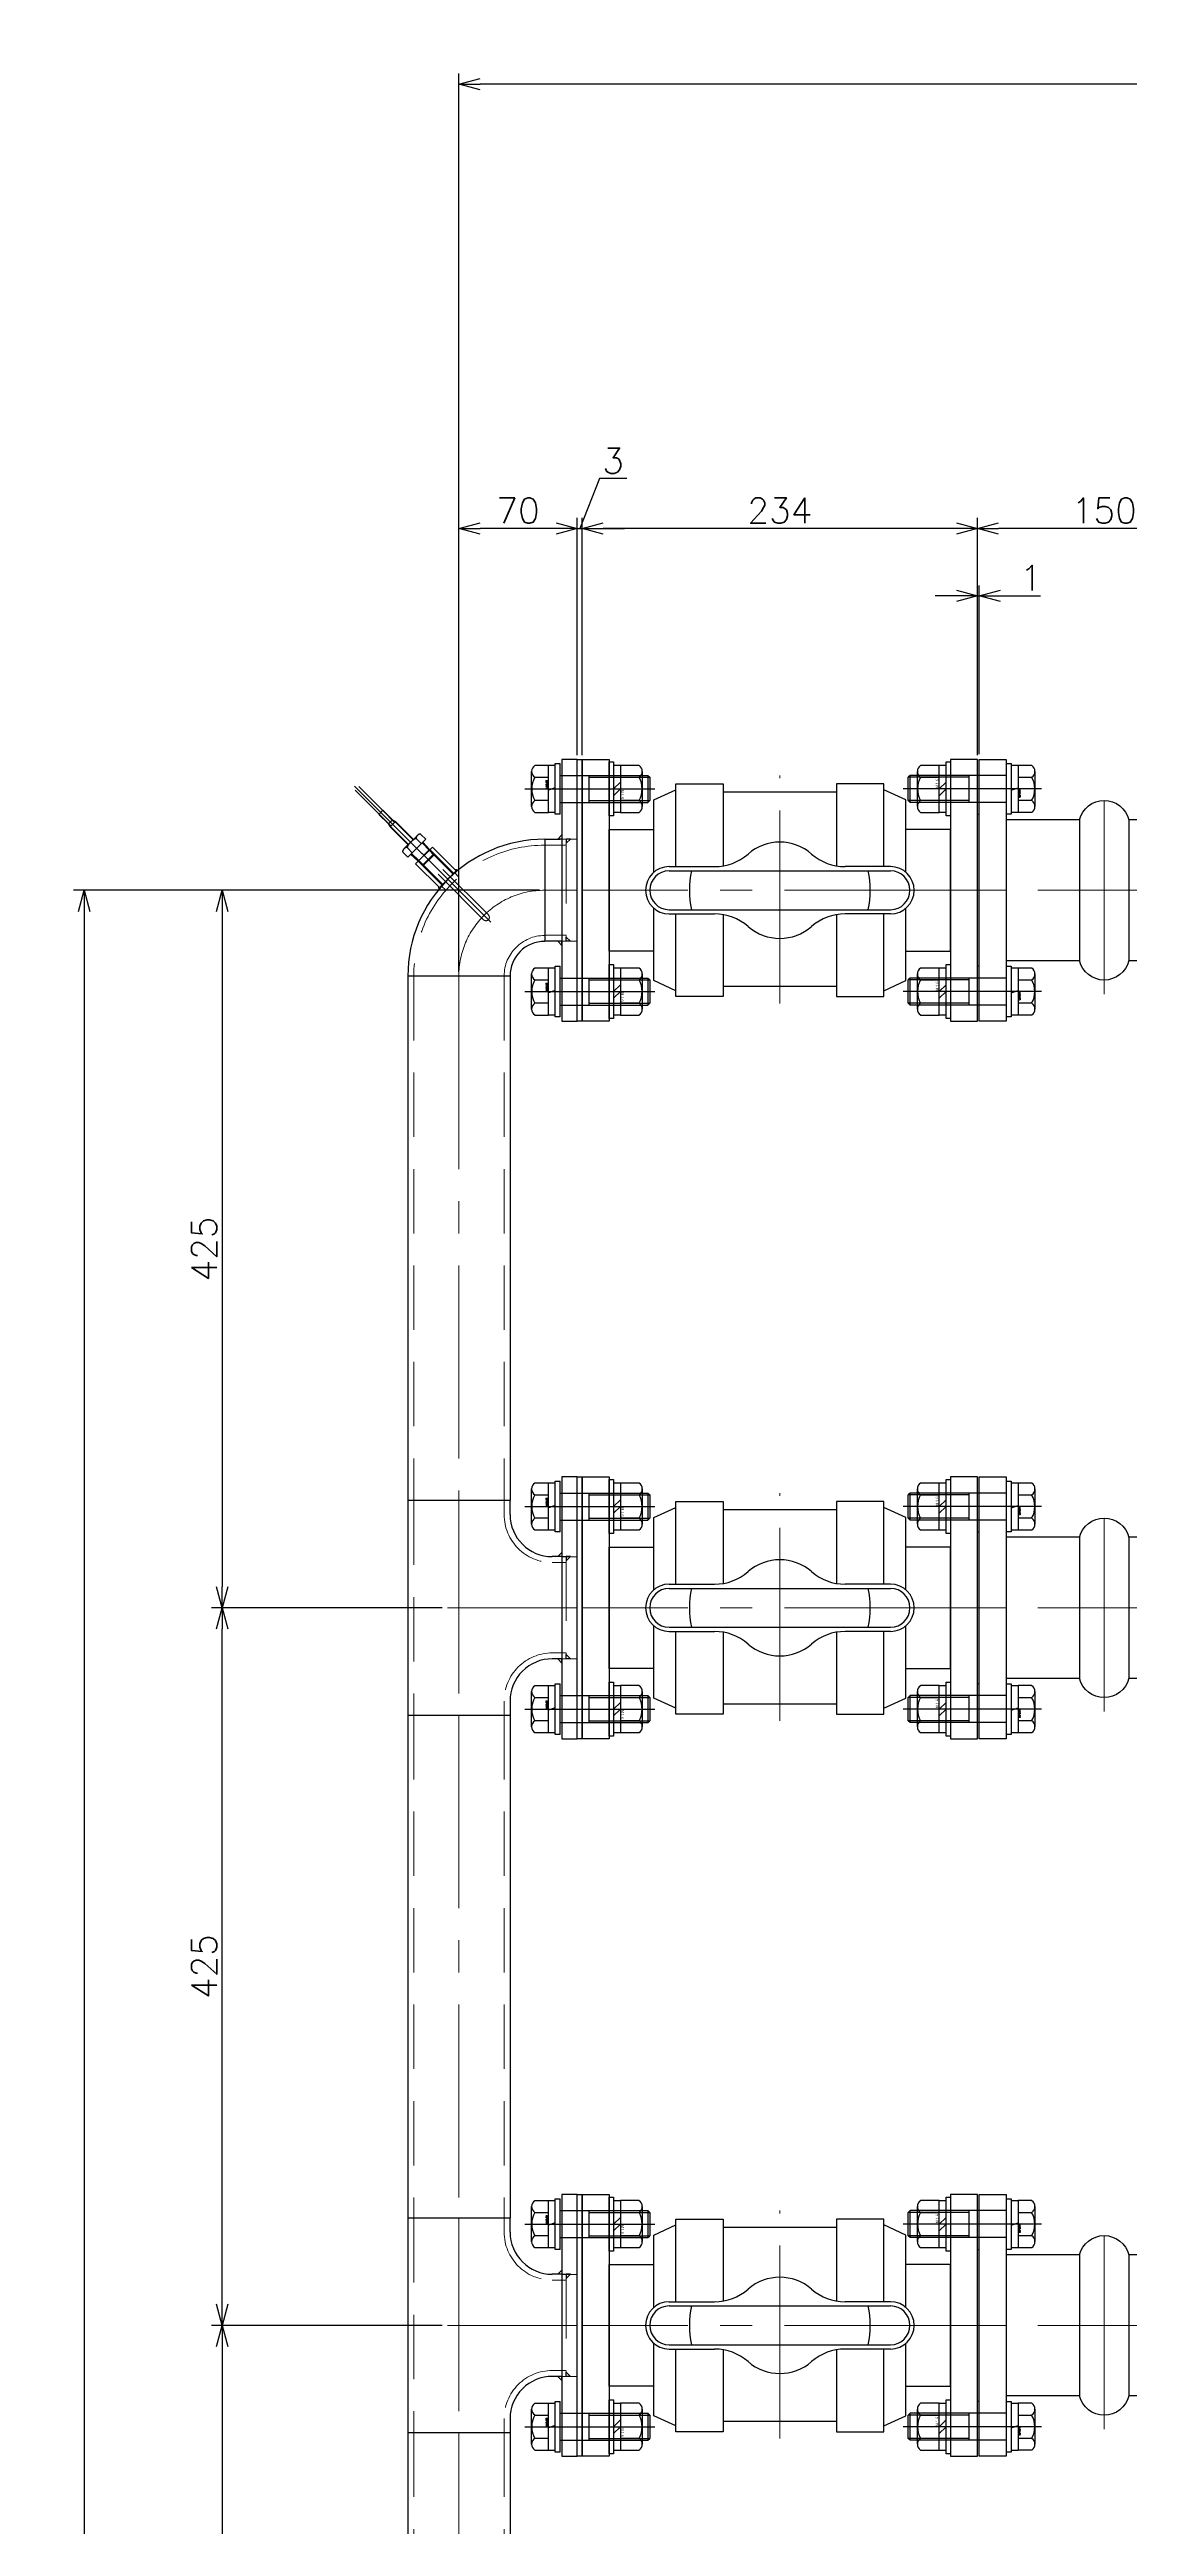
# Model space of a CAD drawing. Header units: millimetres. Extents: x -16130 to 36813, y -8099 to 27484.
# Drawn here: x 15692 to 16331, y 19912 to 21379 of the extents above; entities that cross this region are included whole.
import ezdxf

# ---------------------------------------------------------------- set-up
doc = ezdxf.new("R2010")
doc.units = ezdxf.units.MM
doc.header["$LTSCALE"] = 6
doc.header["$PDMODE"] = 99
doc.header["$PDSIZE"] = 1
doc.linetypes.add('CENTER2', pattern=[28.575, 19.05, -3.175, 3.175, -3.175])
doc.linetypes.add('HIDDEN', pattern=[9.525, 6.35, -3.175])
for name, color, linetype, lineweight in [('04_HIDDEN', 2, 'HIDDEN', 13), ('05_CENTER', 4, 'CENTER2', 13), ('08_DIM', 3, 'Continuous', 13)]:
    doc.layers.add(name, color=color, linetype=linetype, lineweight=lineweight)
doc.layers.add('10_DRAFT', color=8, linetype='Continuous', lineweight=0, plot=False)
doc.styles.add('KANJI0', font='txt.shx', dxfattribs={"width": 0.9, "height": 30, "bigfont": 'bigfont'})
doc.styles.add('KSS_TXT', font='txt.shx', dxfattribs={"bigfont": 'extfont2.shx'})
doc.dimstyles.new('KSS_DIM', dxfattribs={"dimtxt": 3, "dimasz": 2.5, "dimexe": 1.25, "dimexo": 0.625, "dimtad": 1, "dimdsep": 46, "dimtxsty": 'KSS_TXT', "dimblk": 'OPEN30', "dimcen": 0, "dimazin": 2, "dimtfac": 0.75, "dimtmove": 0, "dimatfit": 3, "dimldrblk": 'OPEN30', "dimfxl": 1, "dimtolj": 1, "dimarcsym": 0})

# ---------------------------------------------------------------- blocks, each defined once
blk = doc.blocks.new('ボールバルブ21α型-10K-50mmb_1_1')
at = {"color": 0}
for p, q in [((-234, -77.5), (-234, 77.5)), ((-234, 77.5), (-218, 77.5)), ((-218, 77.5), (-218, -77.5)), ((-16, 77.5), (-16, -77.5)), ((0, 77.5), (-16, 77.5)), ((0, -77.5), (0, 77.5)), ((-191.5, 53.5), (-178.5, 59.5)), ((-178.5, 63), (-150.5, 63)), ((-178.5, 14), (-178.5, 63)), ((-150.5, 63), (-150.5, 14.4)), ((-55.5, 63), (-83.5, 63)), ((-83.5, 63), (-83.5, 14.4)), ((-55.5, 14), (-55.5, 63)), ((-42.5, 53.5), (-55.5, 59.5)), ((-191.5, 10.7), (-191.5, 53.5)), ((-83.5, 58), (-150.5, 58)), ((-42.5, 10.7), (-42.5, 53.5)), ((-218, 36), (-191.5, 36)), ((-218, -36), (-218, 36)), ((-16, 36), (-42.5, 36)), ((-16, -36), (-16, 36)), ((-182.5, 14), (-155.6, 14)), ((-182.5, 11.5), (-51.5, 11.5)), ((-51.5, 14), (-78.4, 14)), ((-191.5, -53.5), (-191.5, -10.7)), ((-182.5, -11.5), (-51.5, -11.5)), ((-182.5, -14), (-155.6, -14)), ((-178.5, -63), (-178.5, -14)), ((-150.5, -14.4), (-150.5, -63)), ((-83.5, -14.4), (-83.5, -63)), ((-51.5, -14), (-78.4, -14)), ((-55.5, -63), (-55.5, -14)), ((-42.5, -53.5), (-42.5, -10.7)), ((-191.5, -36), (-218, -36)), ((-42.5, -36), (-16, -36)), ((-178.5, -59.5), (-191.5, -53.5)), ((-83.5, -57), (-150.5, -57)), ((-55.5, -59.5), (-42.5, -53.5)), ((-150.5, -63), (-178.5, -63)), ((-83.5, -63), (-55.5, -63)), ((-218, -77.5), (-234, -77.5)), ((-16, -77.5), (0, -77.5))]:
    blk.add_line(p, q, dxfattribs=at)
for centre, radius, start, end in [((-155.6, 44), 30, 270, 311.2242), ((-117, 0), 28.5, 48.7758, 131.2242), ((-78.4, 44), 30, 228.7758, 270), ((-182.5, 0), 14, 90, 270), ((-182.5, 0), 11.5, 90, 270), ((-117, 0), 53.5, 167.5872, 192.4128), ((-117, 0), 53.5, 347.5872, 12.4128), ((-51.5, 0), 14, 270, 90), ((-51.5, 0), 11.5, 270, 90), ((-155.6, -44), 30, 48.7758, 90), ((-78.4, -44), 30, 90, 131.2242), ((-117, 0), 28.5, 228.7758, 311.2242)]:
    blk.add_arc(centre, radius, start, end, dxfattribs=at)
at = {"layer": '05_CENTER', "color": 0}
for p, q in [((-243.5, 60), (-208.7, 60)), ((-117, -67), (-117, 68)), ((9.5, 60), (-25.3, 60)), ((0, 0), (-234, 0)), ((-243.5, -60), (-208.7, -60)), ((9.5, -60), (-25.3, -60))]:
    blk.add_line(p, q, dxfattribs=at)
blk = doc.blocks.new('M16Nza_1_1_1_1')
at = {"color": 0}
for p, q in [((-13.9, 17.7), (-13.9, 6.6)), ((-10.4, 19.6), (10.4, 19.6)), ((-6.9, 6.6), (-6.9, 17.7)), ((6.9, 17.7), (6.9, 6.6)), ((13.9, 6.6), (13.9, 17.7)), ((-14, 2.6), (-14, 6.6)), ((-14, 6.6), (14, 6.6)), ((-4, 6.6), (0, 2.6)), ((0, 6.6), (4, 2.6)), ((14, 6.6), (14, 2.6))]:
    blk.add_line(p, q, dxfattribs=at)
at = {"color": 0, "linetype": 'CENTER2'}
blk.add_line((0, 0), (0, 19.6), dxfattribs=at)
at = {"color": 0}
blk.add_lwpolyline([(-16, 2.6), (16, 2.6), (16, 0), (-16, 0)], close=True, dxfattribs=at)
for centre, radius, start, end in [((-10.4, 15.4), 4.16, 33.626, 146.374), ((0, 5.7), 13.8, 60, 120), ((10.4, 15.4), 4.16, 33.626, 146.374)]:
    blk.add_arc(centre, radius, start, end, dxfattribs=at)
at = {"layer": '10_DRAFT', "style": 'KANJI0', "width": 0.82}
blk.add_text('Ｍ１６', height=1.71, dxfattribs=at).set_placement((0.4, 6.8))
blk = doc.blocks.new('A$C5136444F_1_1_1_1')
at = {"color": 0}
for p, q in [((-13.9, 15.1), (-13.9, 7)), ((-10.4, 17), (10.4, 17)), ((-6.9, 7), (-6.9, 15.1)), ((6.9, 15.1), (6.9, 7)), ((13.8, 7), (13.8, 15.1)), ((-15, 0), (-15, 3)), ((-15, 3), (15, 3)), ((-15, 0), (15, 0)), ((-14, 3), (-14, 7)), ((-14, 7), (14, 7)), ((-8, 0), (-8, -51.9)), ((0.7, 3), (-0.7, 7)), ((8, 0), (8, -51.9)), ((14, 7), (14, 3)), ((15, 3), (15, 0)), ((8, -17), (-8, -17)), ((-6.9, -17), (-6.9, -53)), ((6.9, -17), (6.9, -53)), ((8, -51.9), (-8, -51.9)), ((-8, -51.9), (-6.9, -53)), ((6.9, -53), (-6.9, -53)), ((8, -51.9), (6.9, -53))]:
    blk.add_line(p, q, dxfattribs=at)
at = {"color": 0, "linetype": 'CENTER2'}
blk.add_line((0, 20.9), (0, -56), dxfattribs=at)
at = {"color": 0}
for centre, radius, start, end in [((-10.4, 12.8), 4.16, 33.626, 146.374), ((0, 3.1), 13.8, 60, 120), ((10.4, 12.8), 4.16, 33.626, 146.374)]:
    blk.add_arc(centre, radius, start, end, dxfattribs=at)
at = {"layer": '10_DRAFT', "style": 'KANJI0', "width": 0.82}
blk.add_text('M16x60', height=1, dxfattribs=at).set_placement((0.4, 7.5))
blk = doc.blocks.new('A$C598F6B99_1_1_1')
at = {"color": 0}
for p, q in [((-13.9, 15.1), (-13.9, 7)), ((-10.4, 17), (10.4, 17)), ((-6.9, 7), (-6.9, 15.1)), ((6.9, 15.1), (6.9, 7)), ((13.8, 7), (13.8, 15.1)), ((-15, 0), (-15, 3)), ((-15, 3), (15, 3)), ((-15, 0), (15, 0)), ((-14, 3), (-14, 7)), ((-14, 7), (14, 7)), ((-8, 0), (-8, -56.9)), ((0.7, 3), (-0.7, 7)), ((8, 0), (8, -56.9)), ((14, 7), (14, 3)), ((15, 3), (15, 0)), ((8, -22), (-8, -22)), ((-6.9, -22), (-6.9, -58)), ((6.9, -22), (6.9, -58)), ((8, -56.9), (-8, -56.9)), ((-8, -56.9), (-6.9, -58)), ((6.9, -58), (-6.9, -58)), ((8, -56.9), (6.9, -58))]:
    blk.add_line(p, q, dxfattribs=at)
at = {"color": 0, "linetype": 'CENTER2'}
blk.add_line((0, 20.9), (0, -61), dxfattribs=at)
at = {"color": 0}
for centre, radius, start, end in [((-10.4, 12.8), 4.16, 33.626, 146.374), ((0, 3.1), 13.8, 60, 120), ((10.4, 12.8), 4.16, 33.626, 146.374)]:
    blk.add_arc(centre, radius, start, end, dxfattribs=at)
at = {"layer": '10_DRAFT', "style": 'KANJI0', "width": 0.82}
blk.add_text('M16x65', height=1, dxfattribs=at).set_placement((0.4, 7.5))
blk = doc.blocks.new('A$C537B403B_1_1_1')
at = {"color": 0}
for p, q in [((-150, -45), (-150, 45)), ((-150, 45), (-149, 45)), ((0, 45), (-1, 45)), ((0, -45), (0, 45)), ((-133, 41.8), (-89.6, 41.8)), ((-89.6, 41.8), (-89.6, -41.8)), ((-60.4, 41.8), (-60.4, -41.8)), ((-60.4, 41.8), (-17, 41.8)), ((-133, -41.8), (-89.6, -41.8)), ((-60.4, -41.8), (-17, -41.8)), ((-149, -45), (-150, -45)), ((-1, -45), (0, -45))]:
    blk.add_line(p, q, dxfattribs=at)
for points in [[(-133, 77.5), (-149, 77.5), (-149, -77.5), (-133, -77.5)], [(-1, 77.5), (-17, 77.5), (-17, -77.5), (-1, -77.5)]]:
    blk.add_lwpolyline(points, close=True, dxfattribs=at)
for centre, start, end in [((-75, 38.2), 13.4934, 166.5066), ((-75, -38.2), 193.4934, 346.5066)]:
    blk.add_arc(centre, 15, start, end, dxfattribs=at)
at = {"layer": '05_CENTER'}
for p, q in [((-123.8, 60), (-158, 60)), ((-75, -61.5), (-75, 61.5)), ((8.2, 60), (-26, 60)), ((-150, 0), (0, 0)), ((-123.8, -60), (-158, -60)), ((8.2, -60), (-26, -60))]:
    blk.add_line(p, q, dxfattribs=at)
blk = doc.blocks.new('A$C5957702E_1_1')
at = {"color": 3}
blk.add_lwpolyline([(-890, -71.5), (-887, -71.5), (-887, -226.5), (-890, -226.5)], close=True, dxfattribs=at)
blk.add_lwpolyline([(-890, -71.5), (-887, -71.5), (-887, -226.5), (-890, -226.5)], close=True, dxfattribs=at)
at = {"color": 4}
blk.add_blockref('ボールバルブ21α型-10K-50mmb_1_1', (-653, -149), dxfattribs=at)
for name, p, rotation in [('M16Nza_1_1_1_1', (-871, -89), 270), ('M16Nza_1_1_1_1', (-669, -89), 90), ('A$C5136444F_1_1_1_1', (-900, -89), 90), ('A$C598F6B99_1_1_1', (-636, -89), 270), ('A$C5136444F_1_1_1_1', (-900, -209), 90), ('M16Nza_1_1_1_1', (-871, -209), 270), ('A$C598F6B99_1_1_1', (-636, -209), 270), ('M16Nza_1_1_1_1', (-669, -209), 90)]:
    blk.add_blockref(name, p, dxfattribs=dict(rotation=rotation))
at = {"color": 4, "xscale": -1}
blk.add_blockref('A$C537B403B_1_1_1', (-653, -149), dxfattribs=at)
blk = doc.blocks.new('A$C26503DA7_1_1')
at = {"color": 0}
for p, q in [((-93.8, 60), (-93.8, 55.3)), ((-33.3, 60), (-33.3, 55.3)), ((-127, 30.3), (-127, -30.2)), ((-118.8, 30.3), (-127, 30.3)), ((-8.3, 30.3), (0, 30.3)), ((0, -30.2), (0, 30.3)), ((-127, -30.2), (0, -30.2))]:
    blk.add_line(p, q, dxfattribs=at)
for centre, start, end in [((-118.8, 55.3), 270, 0), ((-8.3, 55.3), 180, 270)]:
    blk.add_arc(centre, 25, start, end, dxfattribs=at)
at = {"layer": '04_HIDDEN'}
for p, q in [((-93.8, 63.5), (-33.3, 63.5)), ((-90.3, 63.5), (-90.3, 55.3)), ((-36.8, 63.5), (-36.8, 55.3)), ((-118.8, 26.8), (-127, 26.8)), ((-8.3, 26.8), (0, 26.8)), ((-127, -26.7), (0, -26.7))]:
    blk.add_line(p, q, dxfattribs=at)
for centre, start, end in [((-118.8, 55.3), 270, 0), ((-8.3, 55.3), 180, 270)]:
    blk.add_arc(centre, 28.5, start, end, dxfattribs=at)
at = {"layer": '05_CENTER'}
for p, q in [((-63.5, 63.5), (-63.5, -6.8)), ((-127, 0), (0, 0))]:
    blk.add_line(p, q, dxfattribs=at)
at = {"layer": '10_DRAFT'}
for p, q in [((-93.8, 60), (-93.8, 63.5)), ((-33.3, 60), (-33.3, 63.5))]:
    blk.add_line(p, q, dxfattribs=at)
blk = doc.blocks.new('A$C321C7B51_1_1')
at = {"color": 0}
blk.add_lwpolyline([(10, 77.5), (1, 77.5), (1, -77.5), (10, -77.5)], close=True, dxfattribs=at)
at = {"layer": '04_HIDDEN'}
for p, q in [((10, 30.2), (1, 30.2)), ((10, -30.2), (1, -30.2))]:
    blk.add_line(p, q, dxfattribs=at)
at = {"layer": '05_CENTER'}
for p, q in [((-7.5, 60), (18.3, 60)), ((10, 0), (1, 0)), ((-7.5, -60), (18.3, -60))]:
    blk.add_line(p, q, dxfattribs=at)
blk = doc.blocks.new('A$C064419DC_1_1')
at = {"color": 0}
for p, q in [((0, 30.2), (0, -30.2)), ((-20.5, -50.8), (-81.1, -50.8))]:
    blk.add_line(p, q, dxfattribs=at)
for radius in [81, 20.5]:
    blk.add_arc((0, -50.8), radius, 90, 180, dxfattribs=at)
at = {"layer": '04_HIDDEN'}
for radius in [77.5, 24]:
    blk.add_arc((0, -50.8), radius, 90, 180, dxfattribs=at)
at = {"layer": '05_CENTER'}
blk.add_arc((0, -50.8), 50.8, 90, 180, dxfattribs=at)
blk = doc.blocks.new('A$C73CF5400_1_1')
at = {"color": 0}
blk.add_lwpolyline([(-7, 0), (7, 0), (7, -20), (-7, -20)], close=True, dxfattribs=at)
at = {"layer": '04_HIDDEN'}
for p, q in [((-5.5, 3.7), (-5.5, 0.2)), ((-4.9, 0), (-4.9, -20)), ((-4.3, 0), (-4.3, -20)), ((4.3, 0), (4.3, -20)), ((4.9, 0), (4.9, -20)), ((5.5, 3.7), (5.5, 0.2))]:
    blk.add_line(p, q, dxfattribs=at)
at = {"layer": '05_CENTER'}
blk.add_line((0, -21.6), (0, 4.4), dxfattribs=at)
blk = doc.blocks.new('A$C211D4FE4_1_1')
for p, q in [((-19.2, 76.3), (-10, 76.3)), ((-10, 15.8), (-19.2, 15.8))]:
    blk.add_line(p, q)
at = {"color": 0}
for p, q in [((-100.3, -4.8), (-100.3, -315.5)), ((-39.7, -4.8), (-39.7, -315.5)), ((-100.3, -442.5), (-100.3, -740.5)), ((-39.7, -442.5), (-39.7, -740.5)), ((-100.3, -867.5), (-100.3, -1165.5)), ((-39.7, -867.5), (-39.7, -1165.5))]:
    blk.add_line(p, q, dxfattribs=at)
at = {"color": 3}
for points in [[(-9, 76.3), (-11.5, 76.3), (-11.5, 76.3), (-9, 78.8)], [(-6.5, 76.3), (-6.5, 73.8), (-6.5, 73.8), (-4, 76.3)], [(-9, 15.8), (-11.5, 15.8), (-11.5, 15.8), (-9, 13.3)], [(-6.5, 15.8), (-6.5, 18.3), (-6.5, 18.3), (-4, 15.8)], [(-9, -348.7), (-11.5, -348.7), (-11.5, -348.7), (-9, -346.2)], [(-6.5, -348.7), (-6.5, -351.2), (-6.5, -351.2), (-4, -348.7)], [(-9, -409.2), (-11.5, -409.2), (-11.5, -409.2), (-9, -411.7)], [(-6.5, -409.2), (-6.5, -406.7), (-6.5, -406.7), (-4, -409.2)], [(-9, -773.7), (-11.5, -773.7), (-11.5, -773.7), (-9, -771.2)], [(-6.5, -773.7), (-6.5, -776.2), (-6.5, -776.2), (-4, -773.7)], [(-9, -834.2), (-11.5, -834.2), (-11.5, -834.2), (-9, -836.7)], [(-6.5, -834.2), (-6.5, -831.7), (-6.5, -831.7), (-4, -834.2)]]:
    blk.add_lwpolyline(points, close=True, dxfattribs=at)
for centre, start, end in [((-79.5, 47.7), 169.6488, 204.65), ((-71.7, 55.5), 65.35, 100.3512)]:
    blk.add_arc(centre, 2.61, start, end, dxfattribs=at)
at = {"layer": '04_HIDDEN'}
for p, q in [((-6.5, 76.3), (-6.5, 15.8)), ((-19.2, 72.8), (-6.5, 72.8)), ((-19.2, 19.3), (-6.5, 19.3)), ((-96.7, -4.8), (-96.7, -315.5)), ((-43.2, -4.8), (-43.2, -315.5)), ((-96.7, -442.5), (-96.7, -740.5)), ((-43.2, -442.5), (-43.2, -740.5)), ((-96.7, -867.5), (-96.7, -1165.5)), ((-43.2, -867.5), (-43.2, -1165.5))]:
    blk.add_line(p, q, dxfattribs=at)
at = {"layer": '05_CENTER'}
for p, q in [((-19.2, 46), (-6.5, 46)), ((-70, -4.8), (-70, -315.5)), ((-70, -442.5), (-70, -740.5)), ((-70, -867.5), (-70, -1165.5))]:
    blk.add_line(p, q, dxfattribs=at)
for name, p in [('A$C321C7B51_1_1', (-10, 46)), ('A$C064419DC_1_1', (-19.2, 46)), ('A$C321C7B51_1_1', (-10, -379)), ('A$C321C7B51_1_1', (-10, -804))]:
    blk.add_blockref(name, p)
for name, p, rotation in [('A$C73CF5400_1_1', (-76.5, 52.5), 225), ('A$C26503DA7_1_1', (-70, -442.5), 270), ('A$C26503DA7_1_1', (-70, -867.5), 270)]:
    blk.add_blockref(name, p, dxfattribs=dict(rotation=rotation))
blk = doc.blocks.new('HTK1611a_1_1')
at = {"color": 0}
for p, q in [((6, 5.1), (0, 4.8)), ((0, 4.3), (6, 4.5)), ((6, 7.5), (6, -7.5)), ((6, 7.5), (10, 7.5)), ((10, 3.8), (6, 3.8)), ((10.1, 7.5), (10, 7.5)), ((10, 3.8), (10.1, 3.8)), ((10.1, 3.7), (10, 3.8)), ((10.2, 7.5), (10.1, 7.5)), ((10.1, 7.5), (10.1, 7.5)), ((10.1, 3.8), (10.1, 3.8)), ((10.1, 3.8), (10.2, 3.8)), ((10.2, 3.7), (10.1, 3.7)), ((10.1, 3.7), (10.1, 3.7)), ((10.3, 7.4), (10.2, 7.5)), ((10.2, 7.5), (10.2, 7.5)), ((10.2, 7.5), (10.2, 7.5)), ((10.2, 3.8), (10.2, 3.8)), ((10.2, 3.8), (10.2, 3.8)), ((10.2, 3.8), (10.3, 3.8)), ((10.3, 3.6), (10.2, 3.7)), ((10.2, 3.7), (10.2, 3.7)), ((10.2, 3.7), (10.2, 3.7)), ((10.4, 7.4), (10.3, 7.4)), ((10.3, 7.4), (10.3, 7.4)), ((10.3, 3.8), (10.4, 3.9)), ((10.3, 3.8), (10.3, 3.8)), ((10.4, 3.5), (10.3, 3.6)), ((10.3, 3.6), (10.3, 3.6)), ((10.5, 7.3), (10.4, 7.4)), ((10.4, 7.4), (10.4, 7.4)), ((10.4, 3.9), (10.4, 3.9)), ((10.4, 3.9), (10.5, 3.9)), ((10.5, 3.4), (10.4, 3.5)), ((10.4, 3.5), (10.4, 3.5)), ((10.6, 7.2), (10.5, 7.3)), ((10.5, 7.3), (10.5, 7.3)), ((10.5, 7.3), (10.5, 7.3)), ((10.5, 3.9), (10.5, 4)), ((10.5, 4), (10.5, 4)), ((10.5, 4), (10.6, 4)), ((10.5, 3.3), (10.5, 3.4)), ((10.6, 3.2), (10.5, 3.3)), ((10.5, 3.3), (10.5, 3.3)), ((10.6, 7.1), (10.6, 7.2)), ((10.6, 7.2), (10.6, 7.2)), ((10.7, 7.1), (10.6, 7.1)), ((10.6, 4.1), (10.7, 4.2)), ((10.6, 4), (10.6, 4.1)), ((10.6, 4.1), (10.6, 4.1)), ((10.6, 3.1), (10.6, 3.2)), ((10.6, 3), (10.6, 3.1)), ((10.7, 2.9), (10.6, 3)), ((10.7, 7), (10.7, 7.1)), ((10.8, 6.9), (10.7, 7)), ((10.7, 7), (10.7, 7)), ((10.7, 4.3), (10.8, 4.4)), ((10.7, 4.2), (10.7, 4.3)), ((10.7, 4.2), (10.7, 4.2)), ((10.7, 2.8), (10.7, 2.9)), ((10.7, 2.7), (10.7, 2.8)), ((10.8, 2.5), (10.7, 2.7)), ((10.8, 6.8), (10.8, 6.9)), ((10.8, 6.7), (10.8, 6.8)), ((10.8, 6.8), (10.8, 6.8)), ((10.9, 6.6), (10.8, 6.7)), ((10.8, 4.5), (10.8, 4.6)), ((10.8, 4.6), (10.9, 4.6)), ((10.8, 4.4), (10.8, 4.5)), ((10.8, 4.4), (10.8, 4.4)), ((10.8, 2.4), (10.8, 2.5)), ((10.8, 2.3), (10.8, 2.4)), ((10.8, 2.2), (10.8, 2.3)), ((10.9, 2), (10.8, 2.2)), ((10.9, 6.5), (10.9, 6.6)), ((10.9, 6.6), (10.9, 6.6)), ((10.9, 6.4), (10.9, 6.5)), ((11, 6.3), (10.9, 6.4)), ((10.9, 4.8), (11, 4.9)), ((10.9, 4.7), (10.9, 4.8)), ((10.9, 4.8), (10.9, 4.8)), ((10.9, 4.6), (10.9, 4.7)), ((10.9, 1.9), (10.9, 2)), ((10.9, 1.7), (10.9, 1.9)), ((10.9, 1.6), (10.9, 1.7)), ((11, 1.4), (10.9, 1.6)), ((11, 6.2), (11, 6.3)), ((11, 6.3), (11, 6.3)), ((11, 6.1), (11, 6.2)), ((11, 6), (11, 6.1)), ((11, 5.9), (11, 6)), ((11, 6), (11, 6)), ((11, 5.8), (11, 5.9)), ((11, 5.7), (11, 5.8)), ((11, 5.6), (11, 5.7)), ((11, 5.7), (11, -5.6)), ((11, 5.5), (11, 5.6)), ((11, 5.4), (11, 5.5)), ((11, 5.5), (11, 5.5)), ((11, 5.3), (11, 5.4)), ((11, 5.2), (11, 5.3)), ((11, 5.1), (11, 5.2)), ((11, 5), (11, 5.1)), ((11, 5.1), (11, 5.1)), ((11, 4.9), (11, 5)), ((11, 2.2), (26, 2.2)), ((11, 1.3), (11, 1.4)), ((11, 1.1), (11, 1.3)), ((11, 1), (11, 1.1)), ((11, 0.8), (11, 1)), ((11, 0.7), (11, 0.8)), ((11, 0.5), (11, 0.7)), ((11, 0.3), (11, 0.5)), ((11, 0.2), (11, 0.3)), ((11, 0), (11, 0.2)), ((11, -0.2), (11, 0)), ((26, 2.2), (28, 1.7)), ((28, 1.7), (36, 1.7)), ((28, 1.7), (28, -1.7)), ((36, 1.7), (36, -1.7)), ((36, 1.5), (56, 1.5)), ((0, -4.3), (6, -4.5)), ((0, -4.8), (6, -5.1)), ((10, -3.8), (6, -3.8)), ((6, -7.5), (10, -7.5)), ((10, -3.8), (10.1, -3.7)), ((10.1, -3.8), (10, -3.8)), ((10, -7.5), (10.1, -7.5)), ((10.1, -3.7), (10.1, -3.7)), ((10.1, -3.7), (10.2, -3.7)), ((10.2, -3.8), (10.1, -3.8)), ((10.1, -3.8), (10.1, -3.8)), ((10.1, -7.5), (10.1, -7.5)), ((10.1, -7.5), (10.2, -7.5)), ((10.2, -3.7), (10.3, -3.6)), ((10.2, -3.7), (10.2, -3.7)), ((10.2, -3.7), (10.2, -3.7)), ((10.3, -3.8), (10.2, -3.8)), ((10.2, -3.8), (10.2, -3.8)), ((10.2, -3.8), (10.2, -3.8)), ((10.2, -7.5), (10.3, -7.4)), ((10.2, -7.5), (10.2, -7.5)), ((10.2, -7.5), (10.2, -7.5)), ((10.3, -3.6), (10.4, -3.5)), ((10.3, -3.6), (10.3, -3.6)), ((10.4, -3.9), (10.3, -3.8)), ((10.3, -3.8), (10.3, -3.8)), ((10.3, -7.4), (10.3, -7.4)), ((10.3, -7.4), (10.4, -7.4)), ((10.4, -3.5), (10.5, -3.4)), ((10.4, -3.5), (10.4, -3.5)), ((10.5, -3.9), (10.4, -3.9)), ((10.4, -3.9), (10.4, -3.9)), ((10.4, -7.4), (10.5, -7.3)), ((10.4, -7.4), (10.4, -7.4)), ((10.5, -3.3), (10.5, -3.2)), ((10.5, -3.2), (10.6, -3.2)), ((10.5, -3.4), (10.5, -3.3)), ((10.5, -4), (10.5, -3.9)), ((10.6, -4), (10.5, -4)), ((10.5, -4), (10.5, -4)), ((10.5, -7.3), (10.6, -7.2)), ((10.5, -7.3), (10.5, -7.3)), ((10.5, -7.3), (10.5, -7.3)), ((10.6, -3), (10.7, -2.9)), ((10.6, -3.1), (10.6, -3)), ((10.6, -3.2), (10.6, -3.1)), ((10.6, -4.1), (10.6, -4)), ((10.7, -4.2), (10.6, -4.1)), ((10.6, -4.1), (10.6, -4.1)), ((10.6, -7.2), (10.6, -7.1)), ((10.6, -7.1), (10.7, -7.1)), ((10.6, -7.2), (10.6, -7.2)), ((10.7, -2.7), (10.8, -2.5)), ((10.7, -2.8), (10.7, -2.7)), ((10.7, -2.9), (10.7, -2.8)), ((10.7, -4.3), (10.7, -4.2)), ((10.7, -4.2), (10.7, -4.2)), ((10.8, -4.4), (10.7, -4.3)), ((10.7, -7), (10.8, -6.9)), ((10.7, -7.1), (10.7, -7)), ((10.7, -7), (10.7, -7)), ((10.8, -2.2), (10.9, -2)), ((10.8, -2.3), (10.8, -2.2)), ((10.8, -2.4), (10.8, -2.3)), ((10.8, -2.5), (10.8, -2.4)), ((10.8, -4.5), (10.8, -4.4)), ((10.8, -4.4), (10.8, -4.4)), ((10.8, -4.6), (10.8, -4.5)), ((10.9, -4.6), (10.8, -4.6)), ((10.8, -6.7), (10.9, -6.6)), ((10.8, -6.8), (10.8, -6.7)), ((10.8, -6.9), (10.8, -6.8)), ((10.8, -6.8), (10.8, -6.8)), ((10.9, -1.6), (11, -1.4)), ((10.9, -1.7), (10.9, -1.6)), ((10.9, -1.9), (10.9, -1.7)), ((10.9, -2), (10.9, -1.9)), ((10.9, -4.7), (10.9, -4.6)), ((10.9, -4.8), (10.9, -4.7)), ((11, -4.9), (10.9, -4.8)), ((10.9, -4.8), (10.9, -4.8)), ((10.9, -6.4), (11, -6.3)), ((10.9, -6.5), (10.9, -6.4)), ((10.9, -6.6), (10.9, -6.5)), ((10.9, -6.6), (10.9, -6.6)), ((11, -0.3), (11, -0.2)), ((11, -0.5), (11, -0.3)), ((11, -0.7), (11, -0.5)), ((11, -0.8), (11, -0.7)), ((11, -1), (11, -0.8)), ((11, -1.1), (11, -1)), ((11, -1.3), (11, -1.1)), ((11, -1.4), (11, -1.3)), ((26, -2.2), (11, -2.2)), ((11, -5), (11, -4.9)), ((11, -5.1), (11, -5)), ((11, -5.2), (11, -5.1)), ((11, -5.1), (11, -5.1)), ((11, -5.3), (11, -5.2)), ((11, -5.4), (11, -5.3)), ((11, -5.5), (11, -5.4)), ((11, -5.6), (11, -5.5)), ((11, -5.5), (11, -5.5)), ((11, -5.7), (11, -5.6)), ((11, -5.8), (11, -5.7)), ((11, -5.9), (11, -5.8)), ((11, -6), (11, -5.9)), ((11, -6.1), (11, -6)), ((11, -6), (11, -6)), ((11, -6.2), (11, -6.1)), ((11, -6.3), (11, -6.2)), ((11, -6.3), (11, -6.3)), ((28, -1.7), (26, -2.2)), ((36, -1.7), (28, -1.7)), ((36, -1.5), (56, -1.5))]:
    blk.add_line(p, q, dxfattribs=at)
at = {"layer": '04_HIDDEN', "color": 0}
for p, q in [((-52, 2), (-4, 2)), ((-3.5, 4.7), (-4, 4.2)), ((-4, 4.2), (0, 4.3)), ((-4, 4.2), (-4, -4.2)), ((0, 4.8), (-3.5, 4.7)), ((-3.5, 4.7), (-3.5, -4.7)), ((11, 2), (26, 2)), ((26, 2), (26, -2)), ((26, 1.5), (36, 1.5)), ((-52, -2), (-4, -2)), ((-4, -4.2), (-3.5, -4.7)), ((-4, -4.2), (0, -4.3)), ((-3.5, -4.7), (0, -4.8)), ((11, -2), (26, -2)), ((26, -1.5), (36, -1.5))]:
    blk.add_line(p, q, dxfattribs=at)
blk.add_arc((-52, 0), 2, 90, 270, dxfattribs=at)
at = {"layer": '05_CENTER', "color": 0}
blk.add_line((-56, 0), (58, 0), dxfattribs=at)
at = {"layer": '10_DRAFT'}
blk.add_line((0, 4.8), (0, -4.8), dxfattribs=at)
blk = doc.blocks.new('A$C79C60784_1_1')
blk.add_blockref('A$C211D4FE4_1_1', (0, 1700))
at = {"color": 4, "rotation": 135.0000005118355}
blk.add_blockref('HTK1611a_1_1', (-90.7, 1766.7), dxfattribs=at)
blk = doc.blocks.new('_Open30')
at = {"color": 0, "linetype": 'ByBlock', "lineweight": -2}
for p, q in [((-1, 0.27), (0, 0)), ((0, 0), (-1, -0.27)), ((0, 0), (-1, 0))]:
    blk.add_line(p, q, dxfattribs=at)
blk = doc.blocks.new('*D1976')
at = {"layer": '08_DIM', "color": 0, "lineweight": -2, "transparency": 16777216}
for p, q in [((15924.5, 20456.2), (15788, 20456.2)), ((15794.3, 20043.7), (15794.3, 20443.7)), ((15924.5, 20031.2), (15788, 20031.2))]:
    blk.add_line(p, q, dxfattribs=at)
at = {"layer": 'Defpoints', "color": 0, "transparency": 16777216}
for p in [(15794.3, 20456.2), (15927.6, 20456.2), (15927.6, 20031.2)]:
    blk.add_point(p, dxfattribs=at)
at = {"layer": '08_DIM', "color": 0, "lineweight": -2, "transparency": 16777216, "xscale": 12.5, "yscale": 12.5, "zscale": 12.5}
for p, rotation in [((15794.3, 20456.2), 90), ((15794.3, 20031.2), 270)]:
    blk.add_blockref('_Open30', p, dxfattribs=dict(at, rotation=rotation))
at = {"layer": '08_DIM', "color": 0, "transparency": 16777216, "insert": (15783.6, 20243.7), "char_height": 15, "attachment_point": 5, "rotation": 90, "style": 'KSS_TXT'}
blk.add_mtext('\\A1;425', dxfattribs=at)
blk = doc.blocks.new('*D1977')
at = {"layer": '08_DIM', "color": 0, "lineweight": -2, "transparency": 16777216}
for p, q in [((15982.1, 20881.2), (15788, 20881.2)), ((15794.3, 20868.7), (15794.3, 20468.7)), ((15924.5, 20456.2), (15788, 20456.2))]:
    blk.add_line(p, q, dxfattribs=at)
at = {"layer": 'Defpoints', "color": 0, "transparency": 16777216}
for p in [(15985.2, 20881.2), (15794.3, 20456.2), (15927.6, 20456.2)]:
    blk.add_point(p, dxfattribs=at)
at = {"layer": '08_DIM', "color": 0, "lineweight": -2, "transparency": 16777216, "xscale": 12.5, "yscale": 12.5, "zscale": 12.5}
for p, rotation in [((15794.3, 20881.2), 90), ((15794.3, 20456.2), 270)]:
    blk.add_blockref('_Open30', p, dxfattribs=dict(at, rotation=rotation))
at = {"layer": '08_DIM', "color": 0, "transparency": 16777216, "insert": (15783.6, 20668.7), "char_height": 15, "attachment_point": 5, "rotation": 90, "style": 'KSS_TXT'}
blk.add_mtext('\\A1;425', dxfattribs=at)
blk = doc.blocks.new('*D1978')
at = {"layer": '08_DIM', "color": 0, "lineweight": -2, "transparency": 16777216}
for p, q in [((15924.5, 20031.2), (15788, 20031.2)), ((15794.3, 20018.7), (15794.3, 19618.7)), ((15924.5, 19606.2), (15788, 19606.2))]:
    blk.add_line(p, q, dxfattribs=at)
at = {"layer": 'Defpoints', "color": 0, "transparency": 16777216}
for p in [(15927.6, 20031.2), (15794.3, 19606.2), (15927.6, 19606.2)]:
    blk.add_point(p, dxfattribs=at)
at = {"layer": '08_DIM', "color": 0, "lineweight": -2, "transparency": 16777216, "xscale": 12.5, "yscale": 12.5, "zscale": 12.5}
for p, rotation in [((15794.3, 20031.2), 90), ((15794.3, 19606.2), 270)]:
    blk.add_blockref('_Open30', p, dxfattribs=dict(at, rotation=rotation))
at = {"layer": '08_DIM', "color": 0, "transparency": 16777216, "insert": (15783.6, 19818.7), "char_height": 15, "attachment_point": 5, "rotation": 90, "style": 'KSS_TXT'}
blk.add_mtext('\\A1;425', dxfattribs=at)
blk = doc.blocks.new('*D1980')
at = {"layer": '08_DIM', "color": 0, "lineweight": -2, "transparency": 16777216}
for p, q in [((15982.1, 20881.2), (15706.3, 20881.2)), ((15712.6, 20868.7), (15712.6, 18757.7)), ((15801.3, 18745.2), (15706.3, 18745.2))]:
    blk.add_line(p, q, dxfattribs=at)
at = {"layer": 'Defpoints', "color": 0, "transparency": 16777216}
for p in [(15985.2, 20881.2), (15712.6, 18745.2), (15804.4, 18745.2)]:
    blk.add_point(p, dxfattribs=at)
at = {"layer": '08_DIM', "color": 0, "lineweight": -2, "transparency": 16777216, "xscale": 12.5, "yscale": 12.5, "zscale": 12.5}
for p, rotation in [((15712.6, 20881.2), 90), ((15712.6, 18745.2), 270)]:
    blk.add_blockref('_Open30', p, dxfattribs=dict(at, rotation=rotation))
at = {"layer": '08_DIM', "color": 0, "transparency": 16777216, "insert": (15702, 19813.2), "char_height": 15, "attachment_point": 5, "rotation": 90, "style": 'KSS_TXT'}
blk.add_mtext('\\A1;2136', dxfattribs=at)
blk = doc.blocks.new('*D1984')
at = {"layer": '08_DIM', "color": 0, "lineweight": -2, "transparency": 16777216}
for p, q in [((16241.4, 20961.3), (16241.4, 21101.7)), ((16391.4, 20961.3), (16391.4, 21101.7)), ((16378.9, 21095.4), (16253.9, 21095.4))]:
    blk.add_line(p, q, dxfattribs=at)
at = {"layer": 'Defpoints', "color": 0, "transparency": 16777216}
for p in [(16241.4, 21095.4), (16241.4, 20958.2), (16391.4, 20958.2)]:
    blk.add_point(p, dxfattribs=at)
at = {"layer": '08_DIM', "color": 0, "lineweight": -2, "transparency": 16777216, "xscale": 12.5, "yscale": 12.5, "zscale": 12.5, "rotation": 180}
blk.add_blockref('_Open30', (16241.4, 21095.4), dxfattribs=at)
at = {"layer": '08_DIM', "color": 0, "lineweight": -2, "transparency": 16777216, "xscale": 12.5, "yscale": 12.5, "zscale": 12.5}
blk.add_blockref('_Open30', (16391.4, 21095.4), dxfattribs=at)
at = {"layer": '08_DIM', "color": 0, "transparency": 16777216, "insert": (16316.4, 21106.1), "char_height": 15, "attachment_point": 5, "style": 'KSS_TXT'}
blk.add_mtext('\\A1;150', dxfattribs=at)
blk = doc.blocks.new('*D1985')
at = {"layer": '08_DIM', "color": 0, "lineweight": -2, "transparency": 16777216}
for p, q in [((16007.4, 20961.3), (16007.4, 21101.7)), ((16241.4, 20961.3), (16241.4, 21101.7)), ((16228.9, 21095.4), (16019.9, 21095.4))]:
    blk.add_line(p, q, dxfattribs=at)
at = {"layer": 'Defpoints', "color": 0, "transparency": 16777216}
for p in [(16007.4, 21095.4), (16007.4, 20958.2), (16241.4, 20958.2)]:
    blk.add_point(p, dxfattribs=at)
at = {"layer": '08_DIM', "color": 0, "lineweight": -2, "transparency": 16777216, "xscale": 12.5, "yscale": 12.5, "zscale": 12.5, "rotation": 180}
blk.add_blockref('_Open30', (16007.4, 21095.4), dxfattribs=at)
at = {"layer": '08_DIM', "color": 0, "lineweight": -2, "transparency": 16777216, "xscale": 12.5, "yscale": 12.5, "zscale": 12.5}
blk.add_blockref('_Open30', (16241.4, 21095.4), dxfattribs=at)
at = {"layer": '08_DIM', "color": 0, "transparency": 16777216, "insert": (16124.4, 21106.1), "char_height": 15, "attachment_point": 5, "style": 'KSS_TXT'}
blk.add_mtext('\\A1;234', dxfattribs=at)
blk = doc.blocks.new('*D1986')
at = {"layer": '08_DIM', "color": 0, "lineweight": -2, "transparency": 16777216}
for p, q in [((15934.4, 20833), (15934.4, 21101.7)), ((16004.4, 20961.3), (16004.4, 21101.7)), ((15991.9, 21095.4), (15946.9, 21095.4))]:
    blk.add_line(p, q, dxfattribs=at)
at = {"layer": 'Defpoints', "color": 0, "transparency": 16777216}
for p in [(15934.4, 21095.4), (16004.4, 20958.2), (15934.4, 20829.9)]:
    blk.add_point(p, dxfattribs=at)
at = {"layer": '08_DIM', "color": 0, "lineweight": -2, "transparency": 16777216, "xscale": 12.5, "yscale": 12.5, "zscale": 12.5, "rotation": 180}
blk.add_blockref('_Open30', (15934.4, 21095.4), dxfattribs=at)
at = {"layer": '08_DIM', "color": 0, "lineweight": -2, "transparency": 16777216, "xscale": 12.5, "yscale": 12.5, "zscale": 12.5}
blk.add_blockref('_Open30', (16004.4, 21095.4), dxfattribs=at)
at = {"layer": '08_DIM', "color": 0, "transparency": 16777216, "insert": (15969.4, 21106.1), "char_height": 15, "attachment_point": 5, "style": 'KSS_TXT'}
blk.add_mtext('\\A1;70', dxfattribs=at)
blk = doc.blocks.new('*D1987')
at = {"layer": '08_DIM', "color": 0, "lineweight": -2, "transparency": 16777216}
for p, q in [((16017.6, 21125), (16005.9, 21095.4)), ((16033.9, 21125), (16017.6, 21125)), ((16004.4, 20961.3), (16004.4, 21101.7)), ((16007.4, 20961.3), (16007.4, 21101.7)), ((15991.9, 21095.4), (15979.4, 21095.4)), ((16004.4, 21095.4), (16007.4, 21095.4)), ((16019.9, 21095.4), (16032.4, 21095.4))]:
    blk.add_line(p, q, dxfattribs=at)
at = {"layer": 'Defpoints', "color": 0, "transparency": 16777216}
for p in [(16007.4, 21095.4), (16004.4, 20958.2), (16007.4, 20958.2)]:
    blk.add_point(p, dxfattribs=at)
at = {"layer": '08_DIM', "color": 0, "lineweight": -2, "transparency": 16777216, "xscale": 12.5, "yscale": 12.5, "zscale": 12.5}
blk.add_blockref('_Open30', (16004.4, 21095.4), dxfattribs=at)
at = {"layer": '08_DIM', "color": 0, "lineweight": -2, "transparency": 16777216, "xscale": 12.5, "yscale": 12.5, "zscale": 12.5, "rotation": 180}
blk.add_blockref('_Open30', (16007.4, 21095.4), dxfattribs=at)
at = {"layer": '08_DIM', "color": 0, "transparency": 16777216, "insert": (16025.7, 21135.6), "char_height": 15, "attachment_point": 5, "style": 'KSS_TXT'}
blk.add_mtext('\\A1;3', dxfattribs=at)
blk = doc.blocks.new('*D1988')
at = {"layer": '08_DIM', "color": 0, "lineweight": -2, "transparency": 16777216}
for p, q in [((16228.9, 21055.6), (16216.4, 21055.6)), ((16241.4, 20961.8), (16241.4, 21061.8)), ((16241.4, 21055.6), (16242.4, 21055.6)), ((16242.4, 20961.8), (16242.4, 21061.8)), ((16254.9, 21055.6), (16278.6, 21055.6))]:
    blk.add_line(p, q, dxfattribs=at)
at = {"layer": 'Defpoints', "color": 0, "transparency": 16777216}
for p in [(16242.4, 21055.6), (16241.4, 20958.7), (16242.4, 20958.7)]:
    blk.add_point(p, dxfattribs=at)
at = {"layer": '08_DIM', "color": 0, "lineweight": -2, "transparency": 16777216, "xscale": 12.5, "yscale": 12.5, "zscale": 12.5}
blk.add_blockref('_Open30', (16241.4, 21055.6), dxfattribs=at)
at = {"layer": '08_DIM', "color": 0, "lineweight": -2, "transparency": 16777216, "xscale": 12.5, "yscale": 12.5, "zscale": 12.5, "rotation": 180}
blk.add_blockref('_Open30', (16242.4, 21055.6), dxfattribs=at)
at = {"layer": '08_DIM', "color": 0, "transparency": 16777216, "insert": (16273, 21066.2), "char_height": 15, "attachment_point": 5, "style": 'KSS_TXT'}
blk.add_mtext('\\A1;1', dxfattribs=at)
blk = doc.blocks.new('*D2074')
at = {"layer": '08_DIM', "color": 0, "lineweight": -2, "transparency": 16777216}
for p, q in [((15934.4, 20833), (15934.4, 21364.9)), ((16799.4, 21184.3), (16799.4, 21364.9)), ((16786.9, 21358.7), (15946.9, 21358.7))]:
    blk.add_line(p, q, dxfattribs=at)
at = {"layer": 'Defpoints', "color": 0, "transparency": 16777216}
for p in [(15934.4, 21358.7), (16799.4, 21181.2), (15934.4, 20829.9)]:
    blk.add_point(p, dxfattribs=at)
at = {"layer": '08_DIM', "color": 0, "lineweight": -2, "transparency": 16777216, "xscale": 12.5, "yscale": 12.5, "zscale": 12.5, "rotation": 180}
blk.add_blockref('_Open30', (15934.4, 21358.7), dxfattribs=at)
at = {"layer": '08_DIM', "color": 0, "lineweight": -2, "transparency": 16777216, "xscale": 12.5, "yscale": 12.5, "zscale": 12.5}
blk.add_blockref('_Open30', (16799.4, 21358.7), dxfattribs=at)
at = {"layer": '08_DIM', "color": 0, "transparency": 16777216, "insert": (16366.9, 21369.3), "char_height": 15, "attachment_point": 5, "style": 'KSS_TXT'}
blk.add_mtext('\\A1;865', dxfattribs=at)
blk = doc.blocks.new('A$C684FA933')
at = {"color": 3}
blk.add_lwpolyline([(0, 77.5), (3, 77.5), (3, -77.5), (0, -77.5)], close=True, dxfattribs=at)
for name, p, rotation in [('A$C5136444F_1_1_1_1', (-10, 60), 90), ('M16Nza_1_1_1_1', (19, 60), 270), ('A$C598F6B99_1_1_1', (254, 60), 270), ('M16Nza_1_1_1_1', (221, 60), 90), ('M16Nza_1_1_1_1', (19, -60), 270), ('M16Nza_1_1_1_1', (221, -60), 90), ('A$C5136444F_1_1_1_1', (-10, -60), 90), ('A$C598F6B99_1_1_1', (254, -60), 270)]:
    blk.add_blockref(name, p, dxfattribs=dict(rotation=rotation))
at = {"color": 4}
blk.add_blockref('ボールバルブ21α型-10K-50mmb_1_1', (237, 0), dxfattribs=at)
at = {"color": 4, "xscale": -1}
blk.add_blockref('A$C537B403B_1_1_1', (237, 0), dxfattribs=at)

msp = doc.modelspace()

# ---------------------------------------------------------------- block references
for name, p in [('A$C5957702E_1_1', (16894.38329, 21030.22052)), ('A$C79C60784_1_1', (16004.38329, 19135.22052)), ('A$C684FA933', (16004.38329, 20456.22052)), ('A$C684FA933', (16004.38329, 20031.22052))]:
    msp.add_blockref(name, p)

# ---------------------------------------------------------------- dimensions: what is measured, and where the dimension line sits
at = {"layer": '08_DIM'}
for base, p1, p2, picture, middle in [((15934.38329, 21358.67645), (16799.38329, 21181.22052), (15934.38329, 20829.92052), '*D2074', (16366.88329, 21369.31187)), ((15934.38329, 21095.44204), (16004.38329, 20958.22052), (15934.38329, 20829.92052), '*D1986', (15969.38329, 21106.06704)), ((16007.38329, 21095.44204), (16241.38329, 20958.22052), (16007.38329, 20958.22052), '*D1985', (16124.38329, 21106.06704)), ((16241.38329, 21095.44204), (16391.38329, 20958.22052), (16241.38329, 20958.22052), '*D1984', (16316.38329, 21106.07746)), ((16242.38329, 21055.59895), (16241.38329, 20958.72052), (16242.38329, 20958.72052), '*D1988', (16273.00829, 21066.22395))]:
    dim = msp.add_linear_dim(base=base, p1=p1, p2=p2, dimstyle='KSS_DIM', override={"dimscale": 5}, dxfattribs=at)
    dim.commit()
    dim.dimension.update_dxf_attribs({"geometry": picture, "text_midpoint": middle})
dim = msp.add_linear_dim(base=(16007.38329, 21095.44204), p1=(16004.38329, 20958.22052), p2=(16007.38329, 20958.22052), dimstyle='KSS_DIM', override={"dimscale": 5, "dimtmove": 1}, dxfattribs=at)
dim.commit()
dim.dimension.update_dxf_attribs({"geometry": '*D1987', "text_midpoint": (16020.72867, 21124.95111), "dimtype": 160})
at = {"layer": '08_DIM', "color": 1}
dim = msp.add_linear_dim(base=(15712.58465, 18745.22052), p1=(15985.18329, 20881.22052), p2=(15804.38326, 18745.22052), angle=90, dimstyle='KSS_DIM', override={"dimscale": 5}, dxfattribs=at)
dim.commit()
dim.dimension.update_dxf_attribs({"geometry": '*D1980', "text_midpoint": (15701.95965, 19813.22052)})
at = {"layer": '08_DIM'}
for base, p1, p2, picture, middle in [((15794.28421, 20456.22052), (15985.18329, 20881.22052), (15927.59932, 20456.22052), '*D1977', (15783.64879, 20668.72052)), ((15794.28421, 20456.22052), (15927.59932, 20031.22052), (15927.59932, 20456.22052), '*D1976', (15783.64879, 20243.72052)), ((15794.28421, 19606.22052), (15927.59932, 20031.22052), (15927.59932, 19606.22052), '*D1978', (15783.64879, 19818.72052))]:
    dim = msp.add_linear_dim(base=base, p1=p1, p2=p2, angle=90, dimstyle='KSS_DIM', override={"dimscale": 5}, dxfattribs=at)
    dim.commit()
    dim.dimension.update_dxf_attribs({"geometry": picture, "text_midpoint": middle})

doc.saveas('drawing.dxf')
